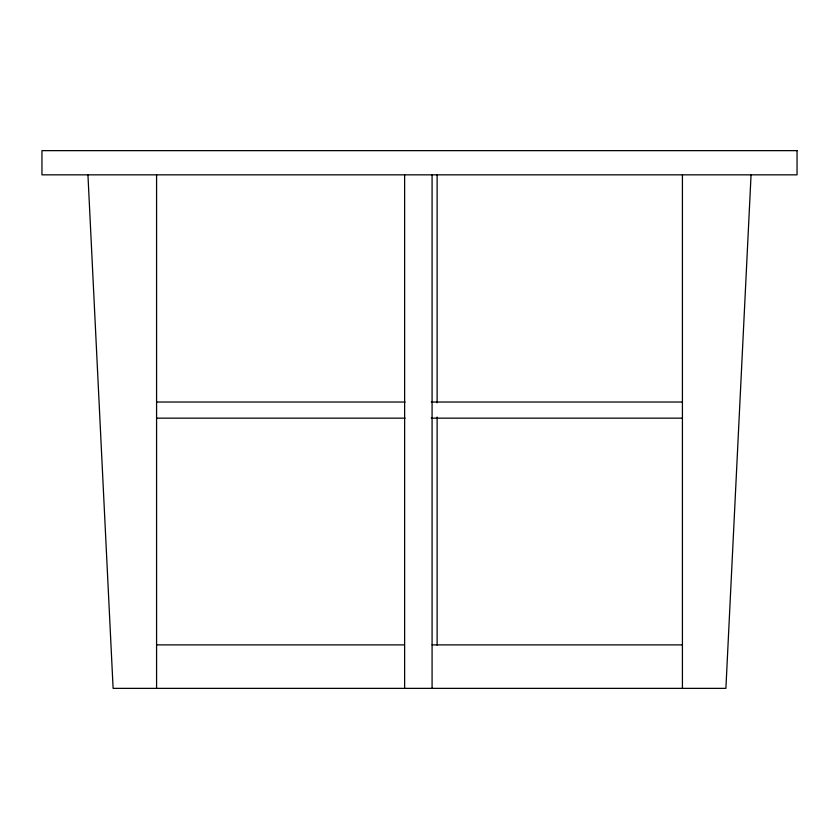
<?xml version="1.0" encoding="UTF-8"?>
<svg xmlns="http://www.w3.org/2000/svg" width="839" height="839" viewBox="0 0 839 839"><rect width="100%" height="100%" fill="white"/><g stroke="black" fill="none" stroke-linecap="round" stroke-linejoin="round"><path stroke-width="1.26" d="M751.062 174.837L725.892 688.358L113.108 688.358L87.938 174.837M156.578 402.028L405.101 402.028M431.277 402.028L682.422 402.028M156.578 418.158L405.101 418.158M431.277 418.158L682.422 418.158M156.578 644.887L404.44 644.887M432.085 644.887L682.422 644.887M682.422 174.837L682.422 688.358M437.119 174.837L437.119 402.783M437.119 417.067L437.119 645.128M432.085 174.837L432.085 688.358M404.629 174.837L404.629 688.358M156.578 174.837L156.578 688.358M797.05 150.642L41.95 150.642L41.95 174.837L797.05 174.837L797.05 150.642"/></g></svg>
